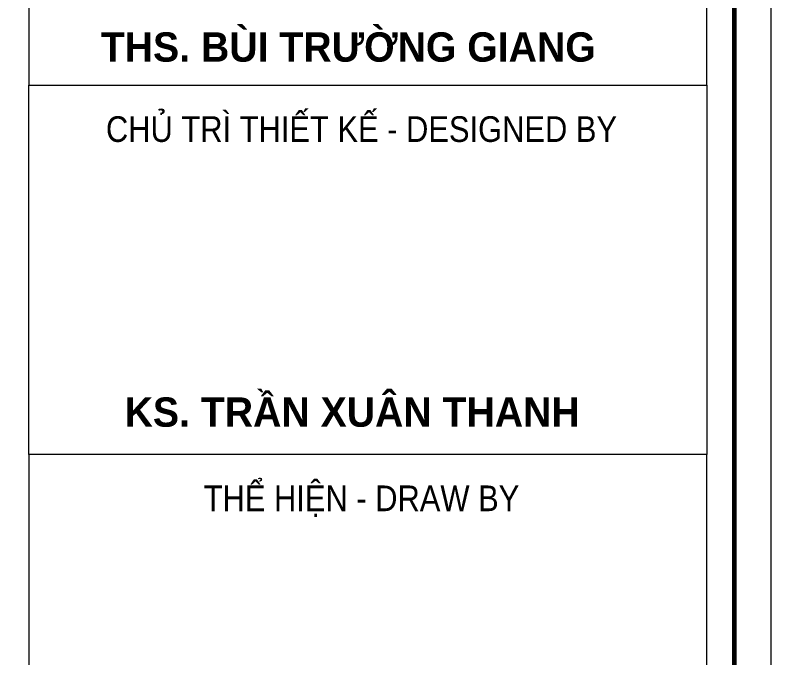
# Model space of a CAD drawing. Extents: x -192823 to 24985, y 78808 to 102574.
# Drawn here: x -11915 to -8615, y 86972 to 89776 of the extents above; entities that cross this region are included whole.
import ezdxf
from ezdxf.enums import TextEntityAlignment as Align

# ---------------------------------------------------------------- set-up
doc = ezdxf.new("R2010")
doc.units = 0
doc.header["$LTSCALE"] = 5
doc.header["$MEASUREMENT"] = 0
doc.layers.get('0').update_dxf_attribs({"linetype": 'CONTINUOUS', "lineweight": 25})
doc.layers.get('DEFPOINTS').update_dxf_attribs({"linetype": 'CONTINUOUS', "lineweight": 9})
for name, color, linetype, lineweight in [('Khungten_LCDI', 7, 'CONTINUOUS', 25), ('LC Net thay', 7, 'CONTINUOUS', 25), ('LC Text1', 3, 'CONTINUOUS', 20)]:
    doc.layers.add(name, color=color, linetype=linetype, lineweight=lineweight)
doc.styles.add('Khungten', font='', dxfattribs={"width": 0.9, "height": 5000})
doc.styles.add('Title', font='', dxfattribs={"width": 0.8})
doc.styles.add('VNAVANTH', font='', dxfattribs={"width": 0.6})
doc.styles.get('Khungten').set_extended_font_data('.VnAvantH')
doc.styles.get('Title').set_extended_font_data('.VnBlackH')
doc.styles.get('VNAVANTH').set_extended_font_data('.VnAvantH', bold=True)

# ---------------------------------------------------------------- blocks, each defined once
blk = doc.blocks.new('ha tang Nui Beo')
at = {"layer": 'DEFPOINTS', "lineweight": 0}
blk.add_lwpolyline([(-1200, -14850), (-1200, 14850), (40800, 14850), (40800, -14850)], close=True, dxfattribs=at)
at = {"layer": 'Khungten_LCDI', "color": 5, "lineweight": 25}
blk.add_line((40600, -14650), (40600, 14650), dxfattribs=at)
at = {"layer": 'Khungten_LCDI', "color": 5, "lineweight": 60}
blk.add_lwpolyline([(0, -14650), (0, 14650), (40600, 14650), (40600, -14650)], close=True, dxfattribs=at)
at = {"layer": 'Khungten_LCDI', "color": 9, "lineweight": 15}
for points in [[(36750, -1521.9), (40450, -1521.9), (40450, 446.3), (36750, 446.3)], [(36750, -1521.9), (40450, -1521.9), (40450, -3535.5), (36750, -3535.5)], [(36750, -5526.4), (40450, -5526.4), (40450, -3535.5), (36750, -3535.5)]]:
    blk.add_lwpolyline(points, close=True, dxfattribs=at)
at = {"color": 7, "style": 'VNAVANTH'}
for s, p in [('ths. bïi tr\xadêng giang', (38493.4, -1394.1)), ('Ks. TRÇN XU¢N THANH', (38514.7, -3385))]:
    blk.add_text(s, height=160, dxfattribs=at).set_placement(p, align=Align.CENTER)
at = {"color": 7, "style": 'Khungten', "width": 0.9}
for s, p in [('chñ tr× thiÕt kÕ - designed by', (38565.6, -1831.8)), ('thÓ hiÖn - draw by', (38565.6, -3845.4))]:
    blk.add_text(s, height=140, dxfattribs=at).set_placement(p, align=Align.CENTER)
at = {"color": 7, "style": 'Khungten', "width": 0.8}
for tag, p in [('REVISION', (39498.8, -10746.3)), ('NGAYHT', (39546.1, -11609.4))]:
    blk.add_attdef(tag, text='', height=200, dxfattribs=at).set_placement(p, align=Align.CENTER)
at = {"layer": 'LC Text1', "style": 'Title', "width": 1.485915}
for tag, p, p2 in [('TENBANVE1', (36912.7, -8885.8), (40339.1, -8885.8)), ('TENBANVE2', (36912.7, -9562.5), (40339.1, -9562.5))]:
    blk.add_attdef(tag, text='', height=250, dxfattribs=at).set_placement(p, p2, align=Align.FIT)
at = {"layer": 'LC Text1', "style": 'Title', "width": 0.7}
blk.add_attdef('SOBANVE', text='', height=250, dxfattribs=at).set_placement((39562, -13896.2), align=Align.CENTER)

msp = doc.modelspace()

# ---------------------------------------------------------------- block references
at = {"layer": 'LC Net thay', "xscale": 0.8, "yscale": 0.8, "zscale": 0.8}
msp.add_blockref('ha tang Nui Beo', (-41255.1, 90688.2), dxfattribs=at)

doc.saveas('drawing.dxf')
